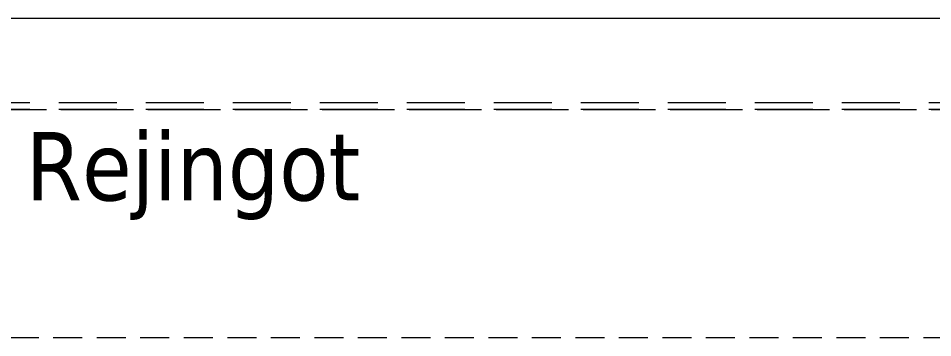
# Model space of a CAD drawing. Header units: millimetres. Extents: x -20000 to 230000, y -17405 to 24510.
# Drawn here: x 24764.5 to 24964.7, y -5852.1 to -5782.1 of the extents above; entities that cross this region are included whole.
import ezdxf
from ezdxf.enums import TextEntityAlignment as Align

# ---------------------------------------------------------------- set-up
doc = ezdxf.new("R2010")
doc.units = ezdxf.units.MM
doc.linetypes.add('CACHE', pattern=[9.525, 6.35, -3.175])
doc.layers.get('0').update_dxf_attribs({"lineweight": 13})
for name, color, linetype, lineweight in [('1 - Aluminium', 150, 'Continuous', 13), ('1 - INTERROMPU', 253, 'CACHE', 13), ('1 - PVC', 7, 'Continuous', 13), ('1 - Texte', 7, 'Continuous', 13)]:
    doc.layers.add(name, color=color, linetype=linetype, lineweight=lineweight)
doc.styles.get("Standard").update_dxf_attribs({"font": 'ARIALUNI.TTF'})
doc.styles.add('Texte Poralu', font='tahomabd.ttf')

# ---------------------------------------------------------------- blocks, each defined once
blk = doc.blocks.new('*U802')
at = {"layer": '1 - PVC', "linetype": 'ByBlock'}
blk.add_lwpolyline([(-340, 98), (340, 98)], dxfattribs=at)
for tag, p in [('PA1', (-320, 103)), ('PA2', (320, 103))]:
    blk.add_attdef(tag, text='', height=4).set_placement(p, align=Align.MIDDLE_CENTER)
blk = doc.blocks.new('*U1067')
at = {"layer": '1 - Aluminium', "linetype": 'CACHE', "ltscale": 2}
blk.add_lwpolyline([(338.5, 0), (-338.5, 0), (-338.5, 20)], dxfattribs=at)
blk.add_lwpolyline([(338.5, 1.5), (-338.5, 1.5), (-338.5, 0), (338.5, 0)], close=True, dxfattribs=at)

msp = doc.modelspace()

# ---------------------------------------------------------------- linework, layer by layer
at = {"layer": '1 - INTERROMPU'}
msp.add_lwpolyline([(24650, -5832.07), (24650, -5832.07), (24650, -5802.07), (25350, -5802.07), (25350, -5832.07), (25350, -5832.07), (25350, -5852.07), (24650, -5852.07)], close=True, dxfattribs=at)

# ---------------------------------------------------------------- block references
for name, p in [('*U1067', (25000, -5802.07)), ('*U802', (25000, -5880.07))]:
    msp.add_blockref(name, p)

# ---------------------------------------------------------------- texts
at = {"layer": '1 - Texte', "insert": (24766.14, -5806.99), "char_height": 15, "attachment_point": 1, "style": 'Texte Poralu'}
msp.add_mtext_dynamic_manual_height_columns('Rejingot', width=98.0024, gutter_width=300, heights=[0], dxfattribs=at)

doc.saveas('drawing.dxf')
